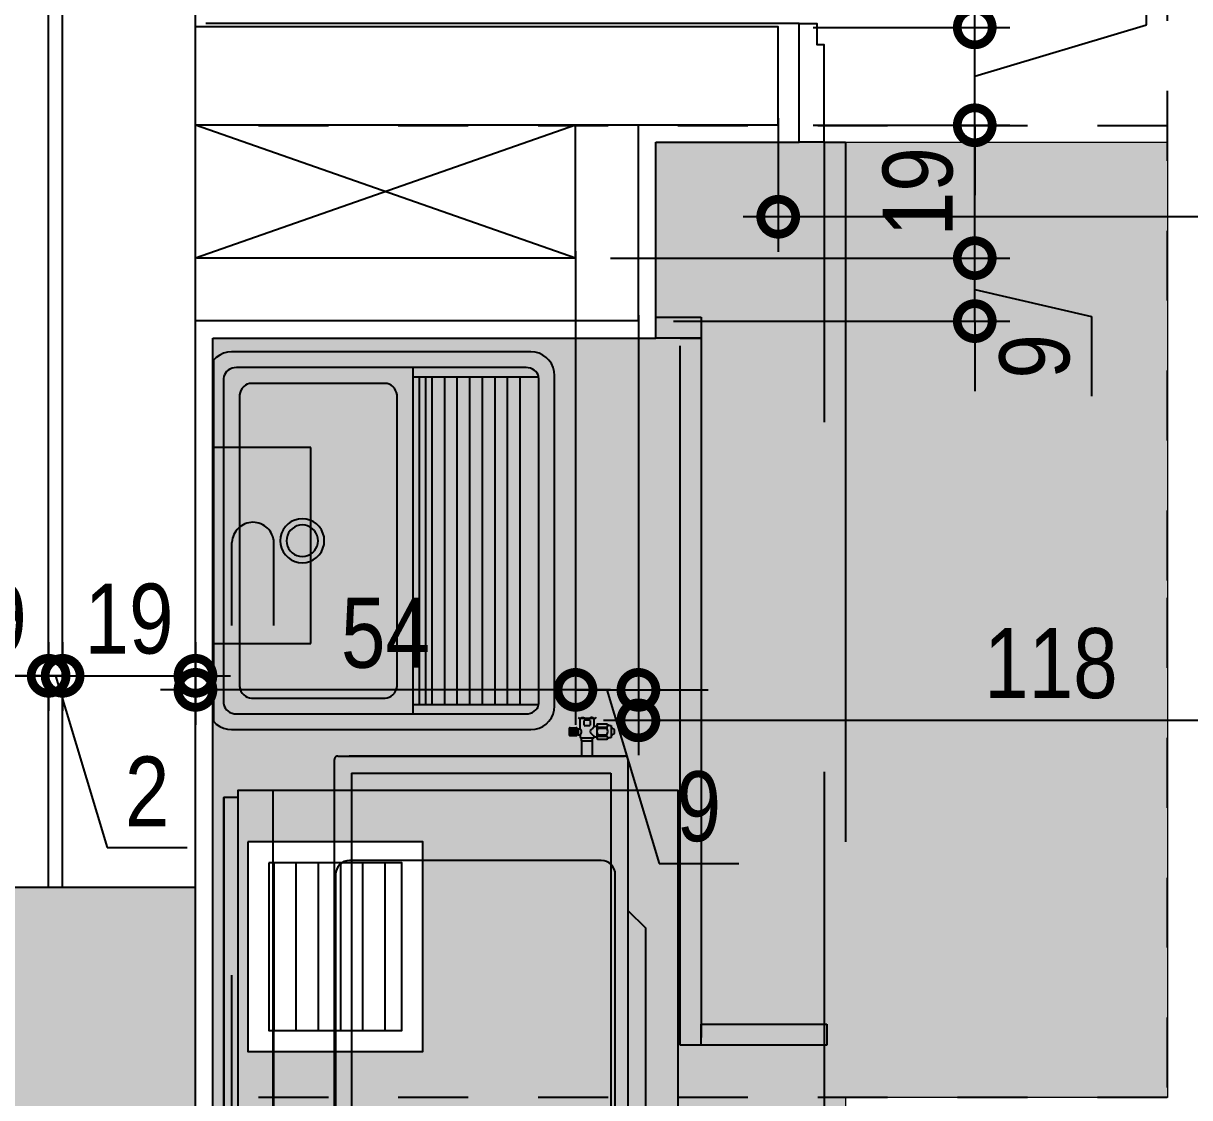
# Model space of a CAD drawing. Header units: metres. Extents: x -23 to 570, y -54 to 184.
# Drawn here: x -10.276 to -8.608, y -2.3 to -0.764 of the extents above; entities that cross this region are included whole.
import ezdxf

# ---------------------------------------------------------------- set-up
doc = ezdxf.new("R2010")
doc.units = ezdxf.units.M
doc.header["$PDMODE"] = 35
for name, pattern in [('DASHEDX2', [1.5, 1, -0.5]), ('PUC$0$DASHEDX2', [1.5, 1, -0.5]), ('PUC$0$HIDDEN', [0.375, 0.25, -0.125])]:
    doc.linetypes.add(name, pattern=pattern)
for name, color, linetype in [('1', 232, 'DASHEDX2'), ('4', 2, 'Continuous'), ('ARQ-DIM', 2, 'Continuous'), ('PUC$0$ARQ-ALV ACAB', 4, 'Continuous'), ('PUC$0$ARQ-ALV OSSO', 5, 'Continuous'), ('PUC$0$ARQ-CAX', 1, 'Continuous'), ('PUC$0$ARQ-CAX @ 1', 1, 'Continuous'), ('PUC$0$ARQ-ENCH', 1, 'Continuous'), ('PUC$0$ARQ-HID', 7, 'Continuous'), ('PUC$0$ARQ-MOB', 7, 'Continuous'), ('PUC$0$ARQ-PRJ', 7, 'PUC$0$DASHEDX2'), ('PUC$0$ARQ-SIM', 1, 'Continuous'), ('PUC$0$MAUROAMARELO', 162, 'Continuous'), ('PUC$0$MAUROVERDE', 3, 'Continuous')]:
    doc.layers.add(name, color=color, linetype=linetype)
doc.layers.add('PUC$0$ARQ-FORRO', color=9, linetype='Continuous', lineweight=5)
doc.styles.add('Adesa', font='ARIALN.TTF')
doc.dimstyles.new('ADESA 1-0050', dxfattribs={"dimtxt": 0.1, "dimasz": 0.1, "dimexe": 0.05, "dimexo": 0.05, "dimgap": 0.03, "dimtad": 1, "dimdec": 1, "dimlfac": 100, "dimzin": 12, "dimtxsty": 'Adesa', "dimblk": 'DOTSMALL', "dimcen": 1, "dimdle": 0.05, "dimclrd": 1, "dimclre": 1, "dimclrt": 256, "dimazin": 3, "dimtm": 1e-09, "dimtfac": 1, "dimtdec": 1, "dimtmove": 1, "dimatfit": 0, "dimldrblk": 'DOTSMALL', "dimfxl": 0.8, "dimtvp": 2, "dimtolj": 1, "dimtzin": 0, "dimarcsym": 0})

# ---------------------------------------------------------------- blocks, each defined once
blk = doc.blocks.new('_DotSmall')
at = {"color": 0, "linetype": 'ByBlock', "const_width": 0.5}
blk.add_lwpolyline([(-0.0625, 0, 1), (0.0625, 0, 1)], format="xyb", close=True, dxfattribs=at)
blk = doc.blocks.new('*D83')
at = {"layer": 'ARQ-DIM', "color": 1, "lineweight": -2, "transparency": 16777216}
for p, q in [((-10.22, -1.6488), (-10.22, -1.7471)), ((-10.03, -1.6488), (-10.03, -1.7471)), ((-10.27, -1.6971), (-9.98, -1.6971))]:
    blk.add_line(p, q, dxfattribs=at)
at = {"layer": 'Defpoints', "color": 0, "transparency": 16777216}
for p in [(-10.22, -1.5988, 0), (-10.03, -1.5988, 0), (-10.03, -1.6971)]:
    blk.add_point(p, dxfattribs=at)
at = {"layer": 'ARQ-DIM', "color": 1, "lineweight": -2, "transparency": 16777216, "xscale": 0.1, "yscale": 0.1, "zscale": 0.1, "rotation": 180}
blk.add_blockref('_DotSmall', (-10.22, -1.6971), dxfattribs=at)
at = {"layer": 'ARQ-DIM', "color": 1, "lineweight": -2, "transparency": 16777216, "xscale": 0.1, "yscale": 0.1, "zscale": 0.1}
blk.add_blockref('_DotSmall', (-10.03, -1.6971), dxfattribs=at)
at = {"layer": 'ARQ-DIM', "transparency": 16777216, "insert": (-10.125, -1.616), "char_height": 0.1, "attachment_point": 5, "style": 'Adesa'}
blk.add_mtext('\\A1;19', dxfattribs=at)
blk = doc.blocks.new('*D84')
at = {"layer": 'ARQ-DIM', "color": 1, "lineweight": -2, "transparency": 16777216}
for p, q in [((-10.48, -1.6971), (-10.19, -1.6971)), ((-10.43, -1.747), (-10.43, -1.7471)), ((-10.24, -1.747), (-10.24, -1.7471))]:
    blk.add_line(p, q, dxfattribs=at)
at = {"layer": 'Defpoints', "color": 0, "transparency": 16777216}
for p in [(-10.43, -1.697, 0), (-10.24, -1.697, 0), (-10.24, -1.6971)]:
    blk.add_point(p, dxfattribs=at)
at = {"layer": 'ARQ-DIM', "color": 1, "lineweight": -2, "transparency": 16777216, "xscale": 0.1, "yscale": 0.1, "zscale": 0.1, "rotation": 180}
blk.add_blockref('_DotSmall', (-10.43, -1.6971), dxfattribs=at)
at = {"layer": 'ARQ-DIM', "color": 1, "lineweight": -2, "transparency": 16777216, "xscale": 0.1, "yscale": 0.1, "zscale": 0.1}
blk.add_blockref('_DotSmall', (-10.24, -1.6971), dxfattribs=at)
at = {"layer": 'ARQ-DIM', "transparency": 16777216, "insert": (-10.335, -1.616), "char_height": 0.1, "attachment_point": 5, "style": 'Adesa'}
blk.add_mtext('\\A1;19', dxfattribs=at)
blk = doc.blocks.new('*D91')
at = {"layer": 'ARQ-DIM', "color": 1, "lineweight": -2, "transparency": 16777216}
for p, q in [((-9.3964, -1.1813), (-9.3964, -1.8108)), ((-8.2164, -1.64), (-8.2164, -1.8108)), ((-8.1664, -1.7608), (-9.4464, -1.7608))]:
    blk.add_line(p, q, dxfattribs=at)
at = {"layer": 'Defpoints', "color": 0, "transparency": 16777216}
for p in [(-9.3964, -1.1313, 0), (-8.2164, -1.59, 0), (-9.3964, -1.7608)]:
    blk.add_point(p, dxfattribs=at)
at = {"layer": 'ARQ-DIM', "color": 1, "lineweight": -2, "transparency": 16777216, "xscale": 0.1, "yscale": 0.1, "zscale": 0.1, "rotation": 180}
blk.add_blockref('_DotSmall', (-9.3964, -1.7608), dxfattribs=at)
at = {"layer": 'ARQ-DIM', "color": 1, "lineweight": -2, "transparency": 16777216, "xscale": 0.1, "yscale": 0.1, "zscale": 0.1}
blk.add_blockref('_DotSmall', (-8.2164, -1.7608), dxfattribs=at)
at = {"layer": 'ARQ-DIM', "transparency": 16777216, "insert": (-8.8064, -1.6797), "char_height": 0.1, "attachment_point": 5, "style": 'Adesa'}
blk.add_mtext('\\A1;118', dxfattribs=at)
blk = doc.blocks.new('*D92')
at = {"layer": 'ARQ-DIM', "color": 1, "lineweight": -2, "transparency": 16777216}
for p, q in [((-9.4864, -1.09), (-9.4864, -1.7672)), ((-9.3964, -1.1813), (-9.3964, -1.7672)), ((-9.4864, -1.7172), (-9.5864, -1.7172)), ((-9.4864, -1.7172), (-9.3964, -1.7172)), ((-9.4864, -1.7172), (-9.3964, -1.7172)), ((-9.4414, -1.7172), (-9.3669, -1.9654)), ((-9.3964, -1.7172), (-9.2964, -1.7172)), ((-9.3669, -1.9654), (-9.253, -1.9654))]:
    blk.add_line(p, q, dxfattribs=at)
at = {"layer": 'Defpoints', "color": 0, "transparency": 16777216}
for p in [(-9.4864, -1.04, 0), (-9.3964, -1.1313, 0), (-9.3964, -1.7172)]:
    blk.add_point(p, dxfattribs=at)
at = {"layer": 'ARQ-DIM', "color": 1, "lineweight": -2, "transparency": 16777216, "xscale": 0.1, "yscale": 0.1, "zscale": 0.1}
blk.add_blockref('_DotSmall', (-9.4864, -1.7172), dxfattribs=at)
at = {"layer": 'ARQ-DIM', "color": 1, "lineweight": -2, "transparency": 16777216, "xscale": 0.1, "yscale": 0.1, "zscale": 0.1, "rotation": 180}
blk.add_blockref('_DotSmall', (-9.3964, -1.7172), dxfattribs=at)
at = {"layer": 'ARQ-DIM', "transparency": 16777216, "insert": (-9.31, -1.8843), "char_height": 0.1, "attachment_point": 5, "style": 'Adesa'}
blk.add_mtext('\\A1;9', dxfattribs=at)
blk = doc.blocks.new('*D93')
at = {"layer": 'ARQ-DIM', "color": 1, "lineweight": -2, "transparency": 16777216}
for p, q in [((-9.4864, -1.1513), (-9.4864, -1.7672)), ((-10.03, -1.6488), (-10.03, -1.7672)), ((-9.4364, -1.7172), (-10.08, -1.7172))]:
    blk.add_line(p, q, dxfattribs=at)
at = {"layer": 'Defpoints', "color": 0, "transparency": 16777216}
for p in [(-9.4864, -1.1013), (-10.03, -1.5988, 0), (-10.03, -1.7172)]:
    blk.add_point(p, dxfattribs=at)
at = {"layer": 'ARQ-DIM', "color": 1, "lineweight": -2, "transparency": 16777216, "xscale": 0.1, "yscale": 0.1, "zscale": 0.1, "rotation": 180}
blk.add_blockref('_DotSmall', (-10.03, -1.7172), dxfattribs=at)
at = {"layer": 'ARQ-DIM', "color": 1, "lineweight": -2, "transparency": 16777216, "xscale": 0.1, "yscale": 0.1, "zscale": 0.1}
blk.add_blockref('_DotSmall', (-9.4864, -1.7172), dxfattribs=at)
at = {"layer": 'ARQ-DIM', "transparency": 16777216, "insert": (-9.7582, -1.6363), "char_height": 0.1, "attachment_point": 5, "style": 'Adesa'}
blk.add_mtext('\\A1;54', dxfattribs=at)
blk = doc.blocks.new('*D116')
at = {"layer": 'ARQ-DIM', "color": 1, "lineweight": -2, "transparency": 16777216}
for p, q in [((-9.1964, -0.9), (-9.1964, -1.0908)), ((-8.2664, -0.9), (-8.2664, -1.0908)), ((-8.2164, -1.0408), (-9.2464, -1.0408))]:
    blk.add_line(p, q, dxfattribs=at)
at = {"layer": 'Defpoints', "color": 0, "transparency": 16777216}
for p in [(-9.1964, -0.85, 0), (-8.2664, -0.85, 0), (-9.1964, -1.0408)]:
    blk.add_point(p, dxfattribs=at)
at = {"layer": 'ARQ-DIM', "color": 1, "lineweight": -2, "transparency": 16777216, "xscale": 0.1, "yscale": 0.1, "zscale": 0.1, "rotation": 180}
blk.add_blockref('_DotSmall', (-9.1964, -1.0408), dxfattribs=at)
at = {"layer": 'ARQ-DIM', "color": 1, "lineweight": -2, "transparency": 16777216, "xscale": 0.1, "yscale": 0.1, "zscale": 0.1}
blk.add_blockref('_DotSmall', (-8.2664, -1.0408), dxfattribs=at)
at = {"layer": 'ARQ-DIM', "transparency": 16777216, "insert": (-8.5356, -0.9598), "char_height": 0.1, "attachment_point": 5, "style": 'Adesa'}
blk.add_mtext('\\A1;93', dxfattribs=at)
blk = doc.blocks.new('*D117')
at = {"layer": 'ARQ-DIM', "color": 1, "lineweight": -2, "transparency": 16777216}
for p, q in [((-8.9153, -0.82), (-8.9153, 1.96)), ((-9.1482, 1.91), (-8.8653, 1.91)), ((-9.1464, -0.77), (-8.8653, -0.77))]:
    blk.add_line(p, q, dxfattribs=at)
at = {"layer": 'Defpoints', "color": 0, "transparency": 16777216}
for p in [(-9.1982, 1.91, 0), (-8.9153, 1.91), (-9.1964, -0.77, 0)]:
    blk.add_point(p, dxfattribs=at)
at = {"layer": 'ARQ-DIM', "color": 1, "lineweight": -2, "transparency": 16777216, "xscale": 0.1, "yscale": 0.1, "zscale": 0.1}
for p, rotation in [((-8.9153, 1.91), 90), ((-8.9153, -0.77), 270)]:
    blk.add_blockref('_DotSmall', p, dxfattribs=dict(at, rotation=rotation))
at = {"layer": 'ARQ-DIM', "transparency": 16777216, "insert": (-8.9964, 0.57), "char_height": 0.1, "attachment_point": 5, "rotation": 90, "style": 'Adesa'}
blk.add_mtext('\\A1;268', dxfattribs=at)
blk = doc.blocks.new('*D118')
at = {"layer": 'ARQ-DIM', "color": 1, "lineweight": -2, "transparency": 16777216}
for p, q in [((-8.6697, -0.7663), (-8.6697, -0.5968)), ((-8.9153, -0.77), (-8.9153, -0.67)), ((-8.9153, -0.84), (-8.6697, -0.7663)), ((-9.1464, -0.77), (-8.8653, -0.77)), ((-8.9153, -0.91), (-8.9153, -0.77)), ((-8.9153, -0.91), (-8.9153, -0.77)), ((-9.1464, -0.91), (-8.8653, -0.91)), ((-8.9153, -0.91), (-8.9153, -1.01))]:
    blk.add_line(p, q, dxfattribs=at)
at = {"layer": 'Defpoints', "color": 0, "transparency": 16777216}
for p in [(-9.1964, -0.77, 0), (-8.9153, -0.77), (-9.1964, -0.91, 0)]:
    blk.add_point(p, dxfattribs=at)
at = {"layer": 'ARQ-DIM', "color": 1, "lineweight": -2, "transparency": 16777216, "xscale": 0.1, "yscale": 0.1, "zscale": 0.1}
for p, rotation in [((-8.9153, -0.77), 270), ((-8.9153, -0.91), 90)]:
    blk.add_blockref('_DotSmall', p, dxfattribs=dict(at, rotation=rotation))
at = {"layer": 'ARQ-DIM', "transparency": 16777216, "insert": (-8.7499, -0.6816), "char_height": 0.1, "attachment_point": 5, "rotation": 90, "style": 'Adesa'}
blk.add_mtext('\\A1;14', dxfattribs=at)
blk = doc.blocks.new('*D119')
at = {"layer": 'ARQ-DIM', "color": 1, "lineweight": -2, "transparency": 16777216}
for p, q in [((-8.9153, -1.15), (-8.9153, -0.86)), ((-9.1464, -0.91), (-8.8653, -0.91)), ((-9.4364, -1.1), (-8.8653, -1.1))]:
    blk.add_line(p, q, dxfattribs=at)
at = {"layer": 'Defpoints', "color": 0, "transparency": 16777216}
for p in [(-9.1964, -0.91, 0), (-8.9153, -0.91), (-9.4864, -1.1, 0)]:
    blk.add_point(p, dxfattribs=at)
at = {"layer": 'ARQ-DIM', "color": 1, "lineweight": -2, "transparency": 16777216, "xscale": 0.1, "yscale": 0.1, "zscale": 0.1}
for p, rotation in [((-8.9153, -0.91), 90), ((-8.9153, -1.1), 270)]:
    blk.add_blockref('_DotSmall', p, dxfattribs=dict(at, rotation=rotation))
at = {"layer": 'ARQ-DIM', "transparency": 16777216, "insert": (-8.9964, -1.005), "char_height": 0.1, "attachment_point": 5, "rotation": 90, "style": 'Adesa'}
blk.add_mtext('\\A1;19', dxfattribs=at)
blk = doc.blocks.new('*D120')
at = {"layer": 'ARQ-DIM', "color": 1, "lineweight": -2, "transparency": 16777216}
for p, q in [((-8.9153, -1.1), (-8.9153, -1)), ((-9.3464, -1.1), (-8.8653, -1.1)), ((-8.9153, -1.19), (-8.9153, -1.1)), ((-8.9153, -1.19), (-8.9153, -1.1)), ((-8.9153, -1.145), (-8.7482, -1.1834)), ((-8.7482, -1.1834), (-8.7482, -1.2974)), ((-9.3464, -1.19), (-8.8653, -1.19)), ((-8.9153, -1.19), (-8.9153, -1.29))]:
    blk.add_line(p, q, dxfattribs=at)
at = {"layer": 'Defpoints', "color": 0, "transparency": 16777216}
for p in [(-9.3964, -1.1), (-8.9153, -1.1), (-9.3964, -1.19, 0)]:
    blk.add_point(p, dxfattribs=at)
at = {"layer": 'ARQ-DIM', "color": 1, "lineweight": -2, "transparency": 16777216, "xscale": 0.1, "yscale": 0.1, "zscale": 0.1}
for p, rotation in [((-8.9153, -1.1), 270), ((-8.9153, -1.19), 90)]:
    blk.add_blockref('_DotSmall', p, dxfattribs=dict(at, rotation=rotation))
at = {"layer": 'ARQ-DIM', "transparency": 16777216, "insert": (-8.8293, -1.2404), "char_height": 0.1, "attachment_point": 5, "rotation": 90, "style": 'Adesa'}
blk.add_mtext('\\A1;9', dxfattribs=at)
blk = doc.blocks.new('*D748')
at = {"layer": 'ARQ-DIM', "color": 1, "lineweight": -2, "transparency": 16777216}
for p, q in [((-10.24, -1.6488), (-10.24, -1.7471)), ((-10.22, -1.6488), (-10.22, -1.7471)), ((-10.24, -1.6971), (-10.34, -1.6971)), ((-10.22, -1.6971), (-10.24, -1.6971)), ((-10.22, -1.6971), (-10.24, -1.6971)), ((-10.23, -1.6971), (-10.1564, -1.9427)), ((-10.22, -1.6971), (-10.12, -1.6971)), ((-10.1564, -1.9427), (-10.0419, -1.9427))]:
    blk.add_line(p, q, dxfattribs=at)
at = {"layer": 'Defpoints', "color": 0, "transparency": 16777216}
for p in [(-10.24, -1.5988, 0), (-10.22, -1.5988, 0), (-10.24, -1.6971)]:
    blk.add_point(p, dxfattribs=at)
at = {"layer": 'ARQ-DIM', "color": 1, "lineweight": -2, "transparency": 16777216, "xscale": 0.1, "yscale": 0.1, "zscale": 0.1}
blk.add_blockref('_DotSmall', (-10.24, -1.6971), dxfattribs=at)
at = {"layer": 'ARQ-DIM', "color": 1, "lineweight": -2, "transparency": 16777216, "xscale": 0.1, "yscale": 0.1, "zscale": 0.1, "rotation": 180}
blk.add_blockref('_DotSmall', (-10.22, -1.6971), dxfattribs=at)
at = {"layer": 'ARQ-DIM', "transparency": 16777216, "insert": (-10.0991, -1.8625), "char_height": 0.1, "attachment_point": 5, "style": 'Adesa'}
blk.add_mtext('\\A1;2', dxfattribs=at)
blk = doc.blocks.new('PUC$0$pl apto tipo 1 puc')
at = {"layer": 'PUC$0$ARQ-ALV OSSO', "elevation": 0}
blk.add_lwpolyline([(-25.5833, 2), (-25.5833, -1.49)], dxfattribs=at)
blk = doc.blocks.new('PUC$0$ARQ-HID-TANQUE')
for p, q in [((-0.2621, -0.0041), (-0.258, 0)), ((-0.258, 0), (0.258, 0)), ((0.258, 0), (0.2621, -0.0041)), ((-0.2695, -0.0199), (-0.268, -0.0143)), ((-0.268, -0.0143), (-0.2655, -0.009)), ((-0.2655, -0.009), (-0.2621, -0.0041)), ((-0.2398, -0.0171), (-0.2373, -0.0157)), ((-0.2373, -0.0157), (-0.2347, -0.0149)), ((-0.2347, -0.0149), (-0.232, -0.0146)), ((-0.232, -0.0146), (0.232, -0.0146)), ((0.232, -0.0146), (0.2347, -0.0149)), ((0.2347, -0.0149), (0.2373, -0.0157)), ((0.2373, -0.0157), (0.2398, -0.0171)), ((0.2621, -0.0041), (0.2655, -0.009)), ((0.2655, -0.009), (0.268, -0.0143)), ((0.268, -0.0143), (0.2695, -0.0199)), ((-0.27, -0.0258), (-0.2695, -0.0199)), ((-0.27, -0.0258), (-0.27, -0.0258)), ((-0.27, -0.4542), (-0.27, -0.0258)), ((-0.2475, -0.0328), (-0.2473, -0.0297)), ((-0.2475, -0.0328), (-0.2475, -0.0328)), ((-0.2475, -0.4472), (-0.2475, -0.0328)), ((-0.2473, -0.0297), (-0.2466, -0.0266)), ((-0.2466, -0.0266), (-0.2454, -0.0237)), ((-0.2454, -0.0237), (-0.2439, -0.0211)), ((-0.2439, -0.0211), (-0.242, -0.0189)), ((-0.242, -0.0189), (-0.2398, -0.0171)), ((0.2398, -0.0171), (0.242, -0.0189)), ((0.242, -0.0189), (0.2439, -0.0211)), ((0.2439, -0.0211), (0.2454, -0.0237)), ((0.2454, -0.0237), (0.2466, -0.0266)), ((0.2466, -0.0266), (0.2473, -0.0297)), ((0.2473, -0.0297), (0.2475, -0.0328)), ((0.2475, -0.0328), (0.2475, -0.4472)), ((0.2695, -0.0199), (0.27, -0.0258)), ((0.27, -0.0258), (0.27, -0.4542)), ((-0.234, -0.2854), (0.234, -0.2854)), ((-0.2473, -0.4504), (-0.2475, -0.4472)), ((-0.2466, -0.4534), (-0.2473, -0.4504)), ((0.2473, -0.4504), (0.2466, -0.4534)), ((0.2475, -0.4472), (0.2473, -0.4504)), ((-0.2695, -0.4601), (-0.27, -0.4542)), ((-0.268, -0.4657), (-0.2695, -0.4601)), ((-0.2655, -0.4711), (-0.268, -0.4657)), ((-0.2454, -0.4563), (-0.2466, -0.4534)), ((-0.2439, -0.4589), (-0.2454, -0.4563)), ((-0.242, -0.4611), (-0.2439, -0.4589)), ((-0.2398, -0.463), (-0.242, -0.4611)), ((-0.2373, -0.4643), (-0.2398, -0.463)), ((-0.2347, -0.4651), (-0.2373, -0.4643)), ((-0.232, -0.4654), (-0.2347, -0.4651)), ((0.232, -0.4654), (-0.232, -0.4654)), ((0.2347, -0.4651), (0.232, -0.4654)), ((0.2373, -0.4643), (0.2347, -0.4651)), ((0.2398, -0.463), (0.2373, -0.4643)), ((0.242, -0.4611), (0.2398, -0.463)), ((0.2439, -0.4589), (0.242, -0.4611)), ((0.2454, -0.4563), (0.2439, -0.4589)), ((0.2466, -0.4534), (0.2454, -0.4563)), ((0.268, -0.4657), (0.2655, -0.4711)), ((0.2695, -0.4601), (0.268, -0.4657)), ((0.27, -0.4542), (0.2695, -0.4601)), ((-0.2621, -0.4759), (-0.2655, -0.4711)), ((-0.258, -0.48), (-0.2621, -0.4759)), ((-0.2532, -0.4834), (-0.258, -0.48)), ((-0.2479, -0.4859), (-0.2532, -0.4834)), ((0.2532, -0.4834), (0.2479, -0.4859)), ((0.258, -0.48), (0.2532, -0.4834)), ((0.2621, -0.4759), (0.258, -0.48)), ((0.2655, -0.4711), (0.2621, -0.4759)), ((-0.2422, -0.4874), (-0.2479, -0.4859)), ((-0.2364, -0.4879), (-0.2422, -0.4874)), ((0.2364, -0.4879), (-0.2364, -0.4879)), ((0.2422, -0.4874), (0.2364, -0.4879)), ((0.2479, -0.4859), (0.2422, -0.4874))]:
    blk.add_line(p, q)
at = {"color": 7}
for p, q in [((-0.2247, -0.0514), (-0.2238, -0.0485)), ((-0.2238, -0.0485), (-0.2223, -0.0458)), ((-0.2223, -0.0458), (-0.2203, -0.0433)), ((-0.2203, -0.0433), (-0.2179, -0.0412)), ((-0.2179, -0.0412), (-0.215, -0.0394)), ((-0.215, -0.0394), (-0.2118, -0.0382)), ((-0.2118, -0.0382), (-0.2085, -0.0374)), ((-0.2085, -0.0374), (-0.205, -0.0371)), ((-0.205, -0.0371), (0.205, -0.0371)), ((0.205, -0.0371), (0.2085, -0.0374)), ((0.2085, -0.0374), (0.2118, -0.0382)), ((0.2118, -0.0382), (0.215, -0.0394)), ((0.215, -0.0394), (0.2179, -0.0412)), ((0.2179, -0.0412), (0.2203, -0.0433)), ((0.2203, -0.0433), (0.2223, -0.0458)), ((0.2223, -0.0458), (0.2238, -0.0485)), ((0.2238, -0.0485), (0.2247, -0.0514)), ((-0.225, -0.0544), (-0.2247, -0.0514)), ((-0.225, -0.0544), (-0.225, -0.0544)), ((-0.225, -0.2456), (-0.225, -0.0544)), ((0.2247, -0.0514), (0.225, -0.0544)), ((0.225, -0.0544), (0.225, -0.2456)), ((-0.0202, -0.103), (-0.0158, -0.0999)), ((-0.0158, -0.0999), (-0.0108, -0.0975)), ((-0.0108, -0.0975), (-0.0055, -0.0961)), ((-0.0055, -0.0961), (0, -0.0956)), ((0, -0.0956), (0.0055, -0.0961)), ((0.0055, -0.0961), (0.0108, -0.0975)), ((0.0108, -0.0975), (0.0158, -0.0999)), ((0.0158, -0.0999), (0.0202, -0.103)), ((-0.031, -0.1217), (-0.0296, -0.1164)), ((-0.0296, -0.1164), (-0.0273, -0.1114)), ((-0.0273, -0.1114), (-0.0241, -0.1069)), ((-0.0241, -0.1069), (-0.0202, -0.103)), ((-0.0211, -0.1194), (-0.0195, -0.1159)), ((-0.0195, -0.1159), (-0.0172, -0.1127)), ((-0.0172, -0.1127), (-0.0145, -0.1099)), ((-0.0145, -0.1099), (-0.0113, -0.1076)), ((-0.0113, -0.1076), (-0.0077, -0.106)), ((-0.0077, -0.106), (-0.0039, -0.105)), ((-0.0039, -0.105), (0, -0.1046)), ((0, -0.1046), (0.0039, -0.105)), ((0.0039, -0.105), (0.0077, -0.106)), ((0.0077, -0.106), (0.0113, -0.1076)), ((0.0113, -0.1076), (0.0145, -0.1099)), ((0.0145, -0.1099), (0.0172, -0.1127)), ((0.0172, -0.1127), (0.0195, -0.1159)), ((0.0195, -0.1159), (0.0211, -0.1194)), ((0.0202, -0.103), (0.0241, -0.1069)), ((0.0241, -0.1069), (0.0273, -0.1114)), ((0.0273, -0.1114), (0.0296, -0.1164)), ((0.0296, -0.1164), (0.031, -0.1217)), ((-0.0315, -0.1271), (-0.031, -0.1217)), ((-0.031, -0.1326), (-0.0315, -0.1271)), ((-0.0296, -0.1379), (-0.031, -0.1326)), ((-0.0225, -0.1271), (-0.0222, -0.1232)), ((-0.0222, -0.131), (-0.0225, -0.1271)), ((-0.0222, -0.1232), (-0.0211, -0.1194)), ((-0.0211, -0.1348), (-0.0222, -0.131)), ((0.0211, -0.1194), (0.0222, -0.1232)), ((0.0222, -0.131), (0.0211, -0.1348)), ((0.0222, -0.1232), (0.0225, -0.1271)), ((0.0225, -0.1271), (0.0222, -0.131)), ((0.031, -0.1326), (0.0296, -0.1379)), ((0.031, -0.1217), (0.0315, -0.1271)), ((0.0315, -0.1271), (0.031, -0.1326)), ((-0.0273, -0.1429), (-0.0296, -0.1379)), ((-0.0241, -0.1474), (-0.0273, -0.1429)), ((-0.0202, -0.1513), (-0.0241, -0.1474)), ((-0.0195, -0.1384), (-0.0211, -0.1348)), ((-0.0172, -0.1416), (-0.0195, -0.1384)), ((-0.0145, -0.1444), (-0.0172, -0.1416)), ((-0.0113, -0.1466), (-0.0145, -0.1444)), ((-0.0077, -0.1483), (-0.0113, -0.1466)), ((-0.0039, -0.1493), (-0.0077, -0.1483)), ((0, -0.1496), (-0.0039, -0.1493)), ((0.0039, -0.1493), (0, -0.1496)), ((0.0077, -0.1483), (0.0039, -0.1493)), ((0.0113, -0.1466), (0.0077, -0.1483)), ((0.0145, -0.1444), (0.0113, -0.1466)), ((0.0172, -0.1416), (0.0145, -0.1444)), ((0.0195, -0.1384), (0.0172, -0.1416)), ((0.0211, -0.1348), (0.0195, -0.1384)), ((0.0241, -0.1474), (0.0202, -0.1513)), ((0.0273, -0.1429), (0.0241, -0.1474)), ((0.0296, -0.1379), (0.0273, -0.1429)), ((-0.0158, -0.1544), (-0.0202, -0.1513)), ((-0.0108, -0.1567), (-0.0158, -0.1544)), ((-0.0055, -0.1582), (-0.0108, -0.1567)), ((0, -0.1586), (-0.0055, -0.1582)), ((0.0055, -0.1582), (0, -0.1586)), ((0.0108, -0.1567), (0.0055, -0.1582)), ((0.0158, -0.1544), (0.0108, -0.1567)), ((0.0202, -0.1513), (0.0158, -0.1544)), ((-0.2247, -0.2486), (-0.225, -0.2456)), ((-0.2238, -0.2515), (-0.2247, -0.2486)), ((0.2247, -0.2486), (0.2238, -0.2515)), ((0.225, -0.2456), (0.2247, -0.2486)), ((-0.2223, -0.2542), (-0.2238, -0.2515)), ((-0.2203, -0.2567), (-0.2223, -0.2542)), ((-0.2179, -0.2588), (-0.2203, -0.2567)), ((-0.215, -0.2606), (-0.2179, -0.2588)), ((-0.2118, -0.2618), (-0.215, -0.2606)), ((-0.2085, -0.2626), (-0.2118, -0.2618)), ((-0.205, -0.2629), (-0.2085, -0.2626)), ((0.205, -0.2629), (-0.205, -0.2629)), ((0.2085, -0.2626), (0.205, -0.2629)), ((0.2118, -0.2618), (0.2085, -0.2626)), ((0.215, -0.2606), (0.2118, -0.2618)), ((0.2179, -0.2588), (0.215, -0.2606)), ((0.2203, -0.2567), (0.2179, -0.2588)), ((0.2223, -0.2542), (0.2203, -0.2567)), ((0.2238, -0.2515), (0.2223, -0.2542)), ((-0.2475, -0.2854), (0.2475, -0.2854)), ((-0.234, -0.4654), (-0.234, -0.2854)), ((-0.234, -0.2944), (0.234, -0.2944)), ((-0.234, -0.2944), (0.234, -0.2944)), ((0.234, -0.2854), (0.234, -0.4654)), ((-0.234, -0.3034), (0.234, -0.3034)), ((-0.234, -0.3124), (0.234, -0.3124)), ((-0.234, -0.3304), (0.234, -0.3304)), ((-0.234, -0.3484), (0.234, -0.3484)), ((-0.234, -0.3664), (0.234, -0.3664)), ((-0.234, -0.3844), (0.234, -0.3844)), ((-0.234, -0.4024), (0.234, -0.4024)), ((-0.234, -0.4204), (0.234, -0.4204)), ((-0.234, -0.4384), (0.234, -0.4384))]:
    blk.add_line(p, q, dxfattribs=at)
blk = doc.blocks.new('*U2601')
for points in [[(-0.025, -0.1), (0, -0.1), (0, -0.07), (0.01, -0.07), (0.01, 0.07), (-0.025, 0.07), (-0.025, -0.1)], [(0.845, -0.1), (0.82, -0.1), (0.82, -0.07), (0.81, -0.07), (0.81, 0.07), (0.845, 0.07), (0.845, -0.1)], [(0, -0.1), (0, -0.9204), (0.03, -0.9204), (0.03, -0.1)]]:
    blk.add_lwpolyline(points, close=True)
at = {"layer": 'PUC$0$ARQ-PRJ'}
blk.add_arc((0.0237, -0.1242), 0.7967, 268.2987, 1.7401, dxfattribs=at)
blk = doc.blocks.new('PUC$0$A$Cd84e1c1c')
at = {"layer": 'PUC$0$ARQ-PRJ'}
for p, q in [((0.0594, -0.2908, 0), (0.0594, 1.3279, 0)), ((0.1194, -0.2908, 0), (0.1194, 1.3279, 0)), ((0.0484, -0.2908, 0), (0.1284, -0.2908, 0))]:
    blk.add_line(p, q, dxfattribs=at)
at = {"layer": 'PUC$0$ARQ-PRJ', "elevation": 0}
blk.add_lwpolyline([(0.1722, 1.4636), (0.0322, 1.4636), (0.0322, 1.1836), (0.1722, 1.1836), (0.1722, 1.4636)], dxfattribs=at)
at = {"layer": 'PUC$0$ARQ-PRJ'}
for centre, radius, start, end in [((0.0894, 1.3267, 0), 0.03, 2.4241, 177.5761), ((0.0884, -0.2908, 0), 0.04, 180, 0)]:
    blk.add_arc(centre, radius, start, end, dxfattribs=at)
blk = doc.blocks.new('PUC$0$pl cx vent')
at = {"layer": 'PUC$0$ARQ-CAX'}
h = blk.add_hatch(dxfattribs=at)
h.set_pattern_fill('LINE', color=255, scale=0.01, angle=90)
h.set_pattern_definition([(90, (10.529542, -8.815224), (-0.03175, 2e-18), [])])
h.paths.add_polyline_path([(-0.22, -0.27), (-0.22, -0.03), (-0.03, -0.03), (-0.03, -0.27)])
for points in [[(-0.25, -0.3), (-0.25, 0), (0, 0), (0, -0.3)], [(-0.22, -0.27), (-0.22, -0.03), (-0.03, -0.03), (-0.03, -0.27)]]:
    blk.add_lwpolyline(points, close=True, dxfattribs=at)
blk = doc.blocks.new('PUC$0$pl apto tipo 4 puc')
at = {"layer": 'PUC$0$ARQ-ALV ACAB'}
for points in [[(9.2875, 2.8362), (10.0068, 2.8362), (10.0068, 1.2162)], [(10.0068, 1.2162), (9.3732, 1.2162), (9.3731, 0.9362)], [(9.3731, 0.9362), (9.1681, 0.9362), (9.1681, 0.7662), (10.0168, 0.7662)]]:
    blk.add_lwpolyline(points, dxfattribs=at)
at = {"layer": 'PUC$0$ARQ-ALV OSSO'}
for points in [[(9.2875, 2.8612), (10.0318, 2.8612), (10.0318, -1.9088), (8.2732, -1.9088), (8.2732, -2.0488), (10.0382, -2.0488)], [(10.0318, 1.1912), (9.3982, 1.1912), (9.3981, 0.9112)], [(10.03, 1.1012), (9.4882, 1.1012), (9.4881, 0.9112)], [(10.0318, 0.9112), (9.1981, 0.9112), (9.1981, 0.7712), (10.0318, 0.7712)]]:
    blk.add_lwpolyline(points, dxfattribs=at)
at = {"layer": 'PUC$0$ARQ-ALV OSSO', "elevation": 0}
blk.add_lwpolyline([(10.2218, 2.0012), (10.2218, -1.4888)], dxfattribs=at)
at = {"layer": 'PUC$0$ARQ-PRJ', "elevation": 0}
blk.add_lwpolyline([(9.1318, 0.9362), (9.1018, 0.9362), (9.1018, 2.8362), (9.1318, 2.8362)], close=True, dxfattribs=at)
at = {"layer": 'PUC$0$ARQ-SIM'}
for points in [[(10.0318, 1.1012), (9.4881, 0.9112)], [(10.0318, 0.9112), (9.4882, 1.1012)]]:
    blk.add_lwpolyline(points, dxfattribs=at)
at = {"layer": 'PUC$0$ARQ-CAX', "xscale": -1}
blk.add_blockref('PUC$0$pl cx vent', (9.7068, 2.2362), dxfattribs=at)
at = {"layer": 'PUC$0$ARQ-CAX @ 1'}
blk.add_blockref('*U2601', (8.3231, 0.8662), dxfattribs=at)
at = {"layer": 'PUC$0$ARQ-FORRO', "rotation": 180}
blk.add_blockref('PUC$0$A$Cd84e1c1c', (10.039, 2.8362, 0), dxfattribs=at)
at = {"layer": 'PUC$0$ARQ-HID', "xscale": -1, "rotation": 269.9999377319888}
blk.add_blockref('PUC$0$ARQ-HID-TANQUE', (10.0061, 1.5059, 0), dxfattribs=at)
blk = doc.blocks.new('PUC$0$MAQ-LAVAR-ROUPA')
blk.add_lwpolyline([(0, 0.65), (0.61, 0.65), (0.61, 0.02), (0, 0.02)], close=True)
blk.add_lwpolyline([(0.1, 0.18), (0.1, 0.54, -0.414214), (0.12, 0.56), (0.49, 0.56, -0.414214), (0.51, 0.54), (0.51, 0.18, -0.414214), (0.49, 0.16), (0.12, 0.16, -0.414214)], format="xyb", close=True)
for points in [[(0.61, 0.07), (0, 0.07)], [(0.6, 0.02), (0.6, 0), (0.01, 0), (0.01, 0.02)], [(0.01, 0), (0.6, 0)]]:
    blk.add_lwpolyline(points)
blk = doc.blocks.new('PUC$0$layout puc 2')
at = {"layer": 'PUC$0$ARQ-MOB', "xscale": -1, "rotation": 270}
blk.add_blockref('PUC$0$MAQ-LAVAR-ROUPA', (-9.6345, 0.3839), dxfattribs=at)
blk = doc.blocks.new('PUC$0$pl forro 2')
at = {"layer": 'PUC$0$ARQ-FORRO'}
h = blk.add_hatch(color=256, dxfattribs=at)
h.dxf.hatch_style = 1
h.paths.add_polyline_path([(-0.6699, -2.555), (-0.025, -2.555), (-0.025, -3.2408), (-0.6699, -3.2408)])
h.paths.add_polyline_path([(-3.2798, -2.6015), (-1.0199, -2.6015), (-1.0199, -3.2408), (-3.2798, -3.2408)])
h.paths.add_polyline_path([(-4.3613, -1.875), (-3.6298, -1.875), (-3.6298, -3.2408), (-4.09, -3.2408), (-4.09, -3.775), (-4.995, -3.775), (-4.995, -2.155), (-4.3614, -2.155)])
h.paths.add_polyline_path([(-4.695, -2.875), (-4.945, -2.875), (-4.945, -3.175), (-4.695, -3.175)], flags=16)
blk.add_lwpolyline([(-4.3613, -1.875), (-3.6298, -1.875), (-3.6298, -3.2408), (-4.09, -3.2408), (-4.09, -3.775), (-4.995, -3.775), (-4.995, -2.155), (-4.3614, -2.155)], close=True, dxfattribs=at)
blk = doc.blocks.new('PUC$0$CDS1')
at = {"layer": 'PUC$0$MAUROAMARELO'}
for p, q in [((8267.3083, 3268.3306, 0), (8267.3119, 3268.3368, 0)), ((8267.3119, 3268.3368, 0), (8267.6893, 3268.3368, 0)), ((8267.6893, 3268.3368, 0), (8267.6929, 3268.3306, 0)), ((8267.2906, 3267.3756, 0), (8267.2906, 3268.3256, 0)), ((8267.2956, 3268.3306, 0), (8267.3083, 3268.3306, 0)), ((8267.6929, 3268.3306, 0), (8267.7056, 3268.3306, 0)), ((8267.7106, 3268.3256, 0), (8267.7106, 3267.3756, 0)), ((8267.3151, 3267.3951, 0), (8267.3151, 3268.3061, 0)), ((8267.3151, 3268.3061, 0), (8267.3224, 3268.3061, 0)), ((8267.3224, 3268.3061, 0), (8267.326, 3268.3123, 0)), ((8267.326, 3268.3123, 0), (8267.6752, 3268.3123, 0)), ((8267.6752, 3268.3123, 0), (8267.6788, 3268.3061, 0)), ((8267.6788, 3268.3061, 0), (8267.6861, 3268.3061, 0)), ((8267.6861, 3267.3951, 0), (8267.6861, 3268.3061, 0)), ((8267.2906, 3268.2786, 0), (8267.2656, 3268.2536, 0)), ((8267.2656, 3267.6163, 0), (8267.2656, 3268.2536, 0)), ((8267.2906, 3267.5913, 0), (8267.2656, 3267.6163, 0)), ((8267.6861, 3267.3951, 0), (8267.3151, 3267.3951, 0)), ((8267.7056, 3267.3706, 0), (8267.2956, 3267.3706, 0)), ((8267.2956, 3267.3706, 0), (8267.6893, 3267.3706, 0)), ((8267.3416, 3267.3706, 0), (8267.3416, 3267.3487, 0)), ((8267.3568, 3267.3706, 0), (8267.3568, 3267.3487, 0)), ((8267.3149, 3267.3269, 0), (8267.3149, 3267.3443, 0)), ((8267.3338, 3267.3467, 0), (8267.3208, 3267.3467, 0)), ((8267.3338, 3267.342, 0), (8267.3208, 3267.342, 0)), ((8267.3208, 3267.342, 0), (8267.3208, 3267.3402, 0)), ((8267.3338, 3267.342, 0), (8267.3208, 3267.342, 0)), ((8267.3208, 3267.342, 0), (8267.3208, 3267.3402, 0)), ((8267.3338, 3267.3402, 0), (8267.3208, 3267.3402, 0)), ((8267.3338, 3267.3402, 0), (8267.3208, 3267.3402, 0)), ((8267.3351, 3267.3457, 0), (8267.3338, 3267.3467, 0)), ((8267.3338, 3267.342, 0), (8267.3338, 3267.3402, 0)), ((8267.3338, 3267.342, 0), (8267.3338, 3267.3402, 0)), ((8267.3351, 3267.3254, 0), (8267.3351, 3267.3457, 0)), ((8267.3389, 3267.3432, 0), (8267.3351, 3267.3432, 0)), ((8267.3389, 3267.3435, 0), (8267.3389, 3267.3437, 0)), ((8267.3389, 3267.3432, 0), (8267.3389, 3267.3436, 0)), ((8267.3579, 3267.3448, 0), (8267.34, 3267.3448, 0)), ((8267.3569, 3267.3487, 0), (8267.3415, 3267.3487, 0)), ((8267.3415, 3267.3487, 0), (8267.3415, 3267.3448, 0)), ((8267.3569, 3267.3487, 0), (8267.3569, 3267.3448, 0)), ((8267.3589, 3267.3402, 0), (8267.3589, 3267.3437, 0)), ((8267.362, 3267.3402, 0), (8267.3589, 3267.3402, 0)), ((8267.362, 3267.3315, 0), (8267.362, 3267.3402, 0)), ((8267.3636, 3267.3397, 0), (8267.362, 3267.3397, 0)), ((8267.3636, 3267.3313, 0), (8267.3636, 3267.3404, 0)), ((8267.3735, 3267.3415, 0), (8267.3646, 3267.3415, 0)), ((8267.3667, 3267.3303, 0), (8267.3667, 3267.3415, 0)), ((8267.3733, 3267.3408, 0), (8267.3667, 3267.3408, 0)), ((8267.3733, 3267.3401, 0), (8267.3667, 3267.3401, 0)), ((8267.3733, 3267.3393, 0), (8267.3667, 3267.3393, 0)), ((8267.3733, 3267.3386, 0), (8267.3667, 3267.3386, 0)), ((8267.3733, 3267.3379, 0), (8267.3667, 3267.3379, 0)), ((8267.3733, 3267.3372, 0), (8267.3667, 3267.3372, 0)), ((8267.3733, 3267.3372, 0), (8267.3667, 3267.3372, 0)), ((8267.3733, 3267.3365, 0), (8267.3667, 3267.3365, 0)), ((8267.3733, 3267.3359, 0), (8267.3667, 3267.3359, 0)), ((8267.3733, 3267.3353, 0), (8267.3667, 3267.3353, 0)), ((8267.3733, 3267.3303, 0), (8267.3733, 3267.3415, 0)), ((8267.3746, 3267.3313, 0), (8267.3746, 3267.3404, 0)), ((8267.3208, 3267.3292, 0), (8267.3208, 3267.331, 0)), ((8267.3338, 3267.331, 0), (8267.3208, 3267.331, 0)), ((8267.3338, 3267.3292, 0), (8267.3208, 3267.3292, 0)), ((8267.3338, 3267.3244, 0), (8267.3208, 3267.3244, 0)), ((8267.3338, 3267.3292, 0), (8267.3338, 3267.331, 0)), ((8267.3351, 3267.3254, 0), (8267.3338, 3267.3244, 0)), ((8267.3389, 3267.328, 0), (8267.3351, 3267.328, 0)), ((8267.3389, 3267.328, 0), (8267.3389, 3267.3167, 0)), ((8267.3448, 3267.3199, 0), (8267.3448, 3267.3264, 0)), ((8267.3458, 3267.3275, 0), (8267.352, 3267.3275, 0)), ((8267.352, 3267.3188, 0), (8267.3458, 3267.3188, 0)), ((8267.3531, 3267.3264, 0), (8267.3531, 3267.3199, 0)), ((8267.362, 3267.3315, 0), (8267.3589, 3267.3315, 0)), ((8267.3589, 3267.3315, 0), (8267.3589, 3267.3167, 0)), ((8267.3636, 3267.3321, 0), (8267.362, 3267.3321, 0)), ((8267.3735, 3267.3303, 0), (8267.3646, 3267.3303, 0)), ((8267.3733, 3267.3345, 0), (8267.3667, 3267.3345, 0)), ((8267.3733, 3267.3345, 0), (8267.3667, 3267.3345, 0)), ((8267.3733, 3267.3338, 0), (8267.3667, 3267.3338, 0)), ((8267.3733, 3267.3331, 0), (8267.3667, 3267.3331, 0)), ((8267.3733, 3267.3324, 0), (8267.3667, 3267.3324, 0)), ((8267.3733, 3267.3317, 0), (8267.3667, 3267.3317, 0)), ((8267.3733, 3267.331, 0), (8267.3667, 3267.331, 0)), ((8267.336, 3267.3154, 0), (8267.3372, 3267.3167, 0)), ((8267.3606, 3267.3167, 0), (8267.3372, 3267.3167, 0)), ((8267.3413, 3267.3157, 0), (8267.3438, 3267.3157, 0)), ((8267.3566, 3267.3157, 0), (8267.3541, 3267.3157, 0)), ((8267.3618, 3267.3154, 0), (8267.3606, 3267.3167, 0))]:
    blk.add_line(p, q, dxfattribs=at)
for centre, radius, start, end in [((8267.2956, 3268.3256, 0), 0.005, 90, 180), ((8267.7056, 3268.3256, 0), 0.005, 0, 90), ((8267.2956, 3267.3756, 0), 0.005, 180, 270), ((8267.3149, 3267.3356, 0), 0.00517, 90, 270), ((8267.3149, 3267.3531, 0), 0.00883, 270, 303.2043), ((8267.3222, 3267.3444, 0), 0.00279, 121.1036, 238.8964), ((8267.328, 3267.3356, 0), 0.00859, 147.4828, 212.5172), ((8267.3324, 3267.3444, 0), 0.00279, 301.1036, 58.8964), ((8267.3265, 3267.3356, 0), 0.00859, 327.4828, 32.5172), ((8267.34, 3267.3437, 0), 0.00108, 90, 180), ((8267.3669, 3267.3642, 0), 0.035, 216.8549, 229.9897), ((8267.3411, 3267.3356, 0), 0.00379, 331.5684, 28.4316), ((8267.3629, 3267.3359, 0), 0.00591, 132.4469, 227.5531), ((8267.3579, 3267.3437, 0), 0.00108, 0, 90), ((8267.3646, 3267.3404, 0), 0.00108, 90, 180), ((8267.3735, 3267.3404, 0), 0.00108, 0, 90), ((8267.3149, 3267.318, 0), 0.00883, 56.7957, 90), ((8267.3222, 3267.3268, 0), 0.00279, 121.1036, 238.8964), ((8267.3324, 3267.3268, 0), 0.00279, 301.1036, 58.8964), ((8267.3669, 3267.307, 0), 0.035, 130.0103, 143.1451), ((8267.3458, 3267.3264, 0), 0.00108, 90, 180), ((8267.3458, 3267.3199, 0), 0.00108, 180, 270), ((8267.352, 3267.3264, 0), 0.00108, 0, 90), ((8267.352, 3267.3199, 0), 0.00108, 270, 0), ((8267.3646, 3267.3313, 0), 0.00108, 180, 270), ((8267.3735, 3267.3313, 0), 0.00108, 270, 360), ((8267.3388, 3267.3131, 0), 0.00358, 46.1862, 140.5423), ((8267.3489, 3267.3021, 0), 0.0145, 69.2202, 110.7798), ((8267.3591, 3267.3131, 0), 0.00358, 39.4577, 133.8138)]:
    blk.add_arc(centre, radius, start, end, dxfattribs=at)
at = {"layer": 'PUC$0$MAUROVERDE', "linetype": 'PUC$0$HIDDEN'}
blk.add_arc((8267.7056, 3267.3756, 0), 0.005, 270, 0, dxfattribs=at)
blk = doc.blocks.new('PUC$0$A$Ccd5721d3')
at = {"layer": 'PUC$0$MAUROAMARELO', "rotation": 180}
blk.add_blockref('PUC$0$CDS1', (8267.8843, 3268.4288, 0), dxfattribs=at)
blk = doc.blocks.new('PUC')
at = {"layer": 'PUC$0$ARQ-PRJ'}
for points in [[(-9.3714, -1.1843), (-9.3068, -1.1843), (-9.3068, -1.2143), (-9.3714, -1.2143)], [(-9.705, -1.9343), (-9.955, -1.9343), (-9.955, -2.2343), (-9.705, -2.2343)]]:
    blk.add_lwpolyline(points, close=True, dxfattribs=at)
at = {"layer": 'PUC$0$ARQ-PRJ', "elevation": 0}
for points in [[(-9.3068, -2.2251), (-9.3368, -2.2251), (-9.3368, -1.2143), (-9.3068, -1.2143)], [(-9.3068, -2.1951), (-9.1269, -2.1951), (-9.1269, -2.2251), (-9.3068, -2.2251)]]:
    blk.add_lwpolyline(points, close=True, dxfattribs=at)
at = {"layer": 'PUC$0$ARQ-ALV OSSO', "xscale": -1, "rotation": 180}
blk.add_blockref('PUC$0$pl apto tipo 1 puc', (15.3432, 0), dxfattribs=at)
at = {"layer": 'PUC$0$ARQ-ALV OSSO', "color": 6, "rotation": 180}
blk.add_blockref('PUC$0$pl apto tipo 4 puc', (0.0018, 0.0019), dxfattribs=at)
at = {"layer": 'PUC$0$ARQ-ENCH'}
blk.add_blockref('PUC$0$A$Ccd5721d3', (-10.005, -2.87), dxfattribs=at)
at = {"layer": 'PUC$0$ARQ-FORRO'}
blk.add_blockref('PUC$0$pl forro 2', (-5.01, 0.9408), dxfattribs=at)
at = {"layer": 'PUC$0$ARQ-MOB', "color": 6}
blk.add_blockref('PUC$0$layout puc 2', (-0.355, -2.855, 0), dxfattribs=at)
blk = doc.blocks.new('est-lo-07-6sb-r00')
at = {"layer": '4'}
h = blk.add_hatch(color=8, dxfattribs=at)
h.dxf.hatch_style = 1
h.paths.add_polyline_path([(213.004314, 592.98646), (232.004314, 592.98646), (232.004314, 743.98646), (213.004314, 743.98646)], flags=17)
h.paths.add_polyline_path([(517.003016, 942.98646), (353.003016, 942.98646), (353.003016, 923.986062), (498.003016, 923.986062), (498.003016, 465.008359), (498.003039, 465.008359), (498.003039, 450.008359), (498.003039, 395.98646), (517.003016, 395.98646)])
h.paths.add_polyline_path([(3672.003309, 253.001099), (3672.003309, 388.001099), (3637.003309, 388.001099), (3637.003309, 253.001099)])
h.paths.add_polyline_path([(3637.003309, 942.98646), (3637.003194, 872.98646), (3653.003309, 872.98646), (3653.003309, 599.001099), (3637.003309, 599.001099), (3637.003309, 539.001099), (3672.003309, 539.001099), (3672.003309, 942.98646)])
h.paths.add_polyline_path([(3672.003424, 102.001099), (3637.003309, 102.001099), (3637.003309, 42.001099), (3653.003307, 42.001099), (3653.003307, -229.998901), (3637.003309, -229.998901), (3637.003309, -299.998901), (3672.003424, -299.998901)])
h.paths.add_polyline_path([(3075.003309, -299.999844), (3110.003309, -299.999844), (3110.003309, -199.999844), (3075.003309, -199.999844)])
h.paths.add_polyline_path([(3075.003309, 270.500177), (3110.003309, 270.500177), (3110.003309, 370.500177), (3075.003309, 370.500177)])
h.paths.add_polyline_path([(520.003309, 942.98646), (520.003309, 395.98646), (555.003309, 395.98646), (555.003309, 451.98646), (539.003309, 451.98646), (539.003309, 872.98646), (555.003309, 872.98646), (555.003309, 942.98646)])
h.paths.add_polyline_path([(-2102.995138, 253.000177), (-2102.995138, 388.000177), (-2137.995138, 388.000177), (-2137.995138, 253.000177)])
h.paths.add_polyline_path([(-2137.995138, 101.999935), (-2137.995138, -299.999844), (-2102.995138, -299.999844), (-2102.995138, -229.999844), (-2118.995138, -229.999844), (-2118.995138, 41.999935), (-2102.995138, 41.999935), (-2102.995138, 101.999935)])
h.paths.add_polyline_path([(-2137.995141, 942.98646), (-2137.995141, 538.988972), (-2102.995141, 538.988972), (-2102.995141, 598.988972), (-2118.995141, 598.988972), (-2118.995141, 872.98646), (-2102.995141, 872.98646), (-2102.995141, 942.98646)])
h.paths.add_polyline_path([(520.003309, 245.003526), (520.003309, -299.999844), (555.003309, -299.999844), (555.003309, -229.999844), (539.003309, -229.999844), (539.003309, 185.003526), (555.003309, 185.003526), (555.003309, 245.003526)])
h.paths.add_polyline_path([(-34.995574, 942.98646), (-34.995574, 872.98646), (-18.995574, 872.98646), (-18.995574, 455.98646), (-34.995574, 455.98646), (-34.995574, 395.98646), (232.004426, 395.98646), (232.004426, 481.98646), (213.004426, 481.98646), (213.004426, 414.98646), (0.004426, 414.98646), (0.004426, 923.98646), (213.004426, 923.98646), (213.004426, 854.98646), (232.004426, 854.98646), (232.004426, 923.98646), (252.004426, 923.98646), (252.004426, 942.98646)])
h.paths.add_polyline_path([(3075.003309, 842.98646), (3110.003309, 842.98646), (3110.003309, 942.98646), (3075.003309, 942.98646)])
h.paths.add_polyline_path([(2530.003309, -299.999844), (2570.003309, -299.999844), (2570.003309, -199.999844), (2530.003309, -199.999844)])
h.paths.add_polyline_path([(2530.003309, 145.003526), (2570.003309, 145.003526), (2570.003309, 245.003526), (2530.003309, 245.003526)])
h.paths.add_polyline_path([(2530.003309, 395.98646), (2570.003309, 395.98646), (2570.003309, 495.98646), (2530.003309, 495.98646)])
h.paths.add_polyline_path([(2530.003309, 842.98646), (2570.003309, 842.98646), (2570.003309, 942.98646), (2530.003309, 942.98646)])
h.paths.add_polyline_path([(1995.003309, -299.999844), (2030.003309, -299.999844), (2030.003309, -199.999844), (1995.003309, -199.999844)])
h.paths.add_polyline_path([(1995.003309, 145.003526), (2030.003309, 145.003526), (2030.003309, 245.003526), (1995.003309, 245.003526)])
h.paths.add_polyline_path([(1995.003309, 395.98646), (2030.003309, 395.98646), (2030.003309, 495.98646), (1995.003309, 495.98646)])
h.paths.add_polyline_path([(1995.003309, 842.98646), (2030.003309, 842.98646), (2030.003309, 942.98646), (1995.003309, 942.98646)])
h.paths.add_polyline_path([(1460.003309, -299.999844), (1495.003309, -299.999844), (1495.003309, -199.999844), (1460.003309, -199.999844)])
h.paths.add_polyline_path([(1460.003309, 145.003526), (1495.003309, 145.003526), (1495.003309, 245.003526), (1460.003309, 245.003526)])
h.paths.add_polyline_path([(1460.176641, 395.98646), (1495.176641, 395.98646), (1495.176641, 495.98646), (1460.176641, 495.98646)])
h.paths.add_polyline_path([(1460.003309, 842.98646), (1495.003309, 842.98646), (1495.003309, 942.98646), (1460.003309, 942.98646)])
h.paths.add_polyline_path([(925.003309, -299.999844), (960.003309, -299.999844), (960.003309, -199.999844), (925.003309, -199.999844)])
h.paths.add_polyline_path([(925.003309, 145.003526), (960.003309, 145.003526), (960.003309, 245.003526), (925.003309, 245.003526)])
h.paths.add_polyline_path([(925.003309, 395.98646), (960.003309, 395.98646), (960.003309, 495.98646), (925.003309, 495.98646)])
h.paths.add_polyline_path([(925.003309, 842.98646), (960.003309, 842.98646), (960.003309, 942.98646), (925.003309, 942.98646)])
h.paths.add_polyline_path([(-1582.999721, -299.999844), (-1547.999721, -299.999844), (-1547.999721, -199.999844), (-1582.999721, -199.999844)])
h.paths.add_polyline_path([(-500.999721, -299.999844), (-465.999721, -299.999844), (-465.999721, -199.999844), (-500.999721, -199.999844)])
h.paths.add_polyline_path([(-1042.999721, -299.999844), (-1002.999721, -299.999844), (-1002.999721, -199.999844), (-1042.999721, -199.999844)])
h.paths.add_polyline_path([(-500.999721, 145.003526), (-465.999721, 145.003526), (-465.999721, 245.003526), (-500.999721, 245.003526)])
h.paths.add_polyline_path([(-1042.999721, 145.003526), (-1002.999721, 145.003526), (-1002.999721, 245.003526), (-1042.999721, 245.003526)])
h.paths.add_polyline_path([(-500.999721, 395.98646), (-465.999721, 395.98646), (-465.999721, 495.98646), (-500.999721, 495.98646)])
h.paths.add_polyline_path([(-1042.999721, 395.98646), (-1002.999721, 395.98646), (-1002.999721, 495.98646), (-1042.999721, 495.98646)])
h.paths.add_polyline_path([(-1582.999721, 270.500177), (-1547.999721, 270.500177), (-1547.999721, 370.500177), (-1582.999721, 370.500177)])
h.paths.add_polyline_path([(-500.999721, 842.98646), (-465.999721, 842.98646), (-465.999721, 942.98646), (-500.999721, 942.98646)])
h.paths.add_polyline_path([(-1042.999721, 842.98646), (-1002.999721, 842.98646), (-1002.999721, 942.98646), (-1042.999721, 942.98646)])
h.paths.add_polyline_path([(-1582.999721, 842.98646), (-1547.999721, 842.98646), (-1547.999721, 942.98646), (-1582.999721, 942.98646)])
h.paths.add_polyline_path([(-35, 245.003526), (-35, 185.003526), (-19, 185.003526), (-19, -230), (-35, -230), (-35, -300), (517, -300), (517, 245), (498, 245), (498, -281), (0, -281), (0, -19), (255, -19), (255, 245.003526), (178.5, 245.003526), (178.5, 226.003526), (236, 226.003526), (236, 0), (0, 0), (0, 226.003526), (57.5, 226.003526), (57.5, 245.003526)])
at = {"layer": '1'}
for points in [[(-1002.999721, -199.999844), (-1002.999721, -66.073923)], [(-863.988871, -66.073923), (-863.988871, -158.57595)], [(-863.988871, -91.073923), (-1002.999721, -91.073923)], [(-863.988871, -158.57595), (-863.988871, -229.999844)], [(-863.988871, -229.999844), (-1002.999721, -229.999844)]]:
    blk.add_lwpolyline(points, dxfattribs=at)
at = {"layer": '4', "linetype": 'Continuous'}
blk.add_lwpolyline([(-1042.999721, -299.999844), (-1002.999721, -299.999844), (-1002.999721, -199.999844), (-1042.999721, -199.999844), (-1042.999721, -299.999844)], dxfattribs=at)

msp = doc.modelspace()

# ---------------------------------------------------------------- block references
msp.add_blockref('PUC', (0, 0))
at = {"linetype": 'Continuous', "xscale": 0.01, "yscale": 0.01, "zscale": 0.01}
msp.add_blockref('est-lo-07-6sb-r00', (0, 0), dxfattribs=at)

# ---------------------------------------------------------------- dimensions: what is measured, and where the dimension line sits
at = {"layer": 'ARQ-DIM'}
dim = msp.add_linear_dim(base=(-8.9153, 1.91, 0), p1=(-9.1964, -0.77, 0), p2=(-9.1982, 1.91, 0), angle=270, dimstyle='ADESA 1-0050', override={"dimdec": 0}, dxfattribs=at)
dim.commit()
dim.dimension.update_dxf_attribs({"geometry": '*D117', "text_midpoint": (-8.9964, 0.57, 0)})
for base, p1, p2, picture, middle in [((-8.9153, -0.77, 0), (-9.1964, -0.91, 0), (-9.1964, -0.77, 0), '*D118', (-8.7499, -0.7363, 0)), ((-8.9153, -0.91, 0), (-9.4864, -1.1, 0), (-9.1964, -0.91, 0), '*D119', (-8.9964, -1.005, 0))]:
    dim = msp.add_linear_dim(base=base, p1=p1, p2=p2, angle=270, dimstyle='ADESA 1-0050', dxfattribs=at)
    dim.commit()
    dim.dimension.update_dxf_attribs({"geometry": picture, "text_midpoint": middle})
dim = msp.add_linear_dim(base=(-9.1964, -1.0408), p1=(-8.2664, -0.85, 0), p2=(-9.1964, -0.85, 0), dimstyle='ADESA 1-0050', dxfattribs=at)
dim.commit()
dim.dimension.update_dxf_attribs({"geometry": '*D116', "text_midpoint": (-8.5356, -1.0408), "dimtype": 160})
dim = msp.add_linear_dim(base=(-8.9153, -1.1, 0), p1=(-9.3964, -1.19, 0), p2=(-9.3964, -1.1, 0), angle=270, dimstyle='ADESA 1-0050', dxfattribs=at)
dim.commit()
dim.dimension.update_dxf_attribs({"geometry": '*D120', "text_midpoint": (-8.7482, -1.2134, 0), "dimtype": 160})
for base, p1, p2, picture, middle in [((-9.3964, -1.7172), (-9.4864, -1.04, 0), (-9.3964, -1.1313, 0), '*D92', (-9.3369, -1.8843)), ((-10.24, -1.6971, 0), (-10.43, -1.697, 0), (-10.24, -1.697, 0), '*D84', (-10.335, -1.616, 0)), ((-10.03, -1.6971), (-10.22, -1.5988, 0), (-10.03, -1.5988, 0), '*D83', (-10.125, -1.616)), ((-10.24, -1.6971), (-10.22, -1.5988, 0), (-10.24, -1.5988, 0), '*D748', (-10.1264, -1.8625))]:
    dim = msp.add_linear_dim(base=base, p1=p1, p2=p2, dimstyle='ADESA 1-0050', dxfattribs=at)
    dim.commit()
    dim.dimension.update_dxf_attribs({"geometry": picture, "text_midpoint": middle})
for base, p1, p2, picture, middle in [((-10.03, -1.7172), (-9.4864, -1.1013), (-10.03, -1.5988, 0), '*D93', (-9.7582, -1.6363)), ((-9.3964, -1.7608), (-8.2164, -1.59, 0), (-9.3964, -1.1313, 0), '*D91', (-8.8064, -1.6797))]:
    dim = msp.add_linear_dim(base=base, p1=p1, p2=p2, dimstyle='ADESA 1-0050', override={"dimdec": 0}, dxfattribs=at)
    dim.commit()
    dim.dimension.update_dxf_attribs({"geometry": picture, "text_midpoint": middle})

doc.saveas('drawing.dxf')
